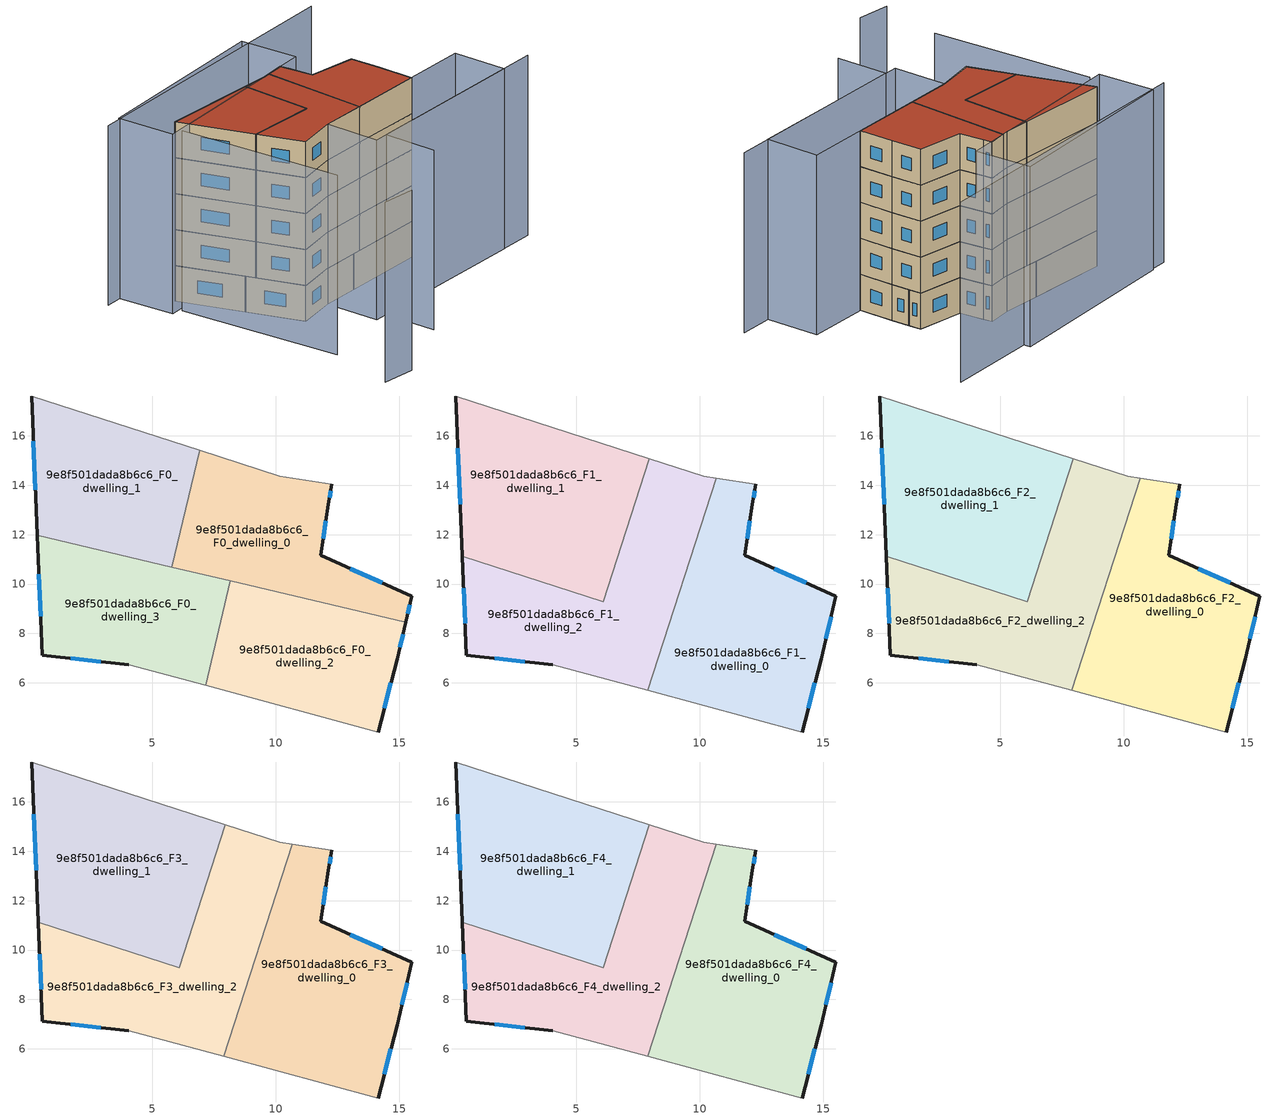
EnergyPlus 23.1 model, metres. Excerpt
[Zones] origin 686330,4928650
9e8f501dada8b6c6_F0_dwelling_0
 floor ground (EU_floor_Construction): 15.26,8.45 15.51,9.5 11.81,11.17 12.13,13.23 12.26,14.03 10.16,14.36 6.91,15.41 5.79,10.69 z0
 wall outside (EU_wall_Construction): 12.26,14.03 12.13,13.23 11.81,11.17 15.51,9.5 15.26,8.45 z0:3
 wall adiabatic (EU_wall_Construction): 6.91,15.41 10.16,14.36 12.26,14.03 z0:3
 wall to 9e8f501dada8b6c6_F0_dwelling_2 (EU_wall_Construction): 15.26,8.45 8.15,10.13 z0:3
 wall to 9e8f501dada8b6c6_F0_dwelling_1 (EU_wall_Construction): 5.79,10.69 6.91,15.41 z0:3
 wall to 9e8f501dada8b6c6_F0_dwelling_3 (EU_wall_Construction): 8.15,10.13 5.79,10.69 z0:3
 window (EU_Window_Construction): 12.02,12.56 11.91,11.84 / 13.01,10.63 14.3,10.04 / 15.43,9.16 15.34,8.79 / 12.21,13.77 12.17,13.49 z0.98:2.02
9e8f501dada8b6c6_F0_dwelling_1
 floor ground (EU_floor_Construction): 5.79,10.69 6.91,15.41 0.11,17.61 0.34,11.97 z0
 wall outside (EU_wall_Construction): 0.34,11.97 0.11,17.61 z0:3
 wall adiabatic (EU_wall_Construction): 0.11,17.61 6.91,15.41 z0:3
 wall to 9e8f501dada8b6c6_F0_dwelling_3 (EU_wall_Construction): 5.79,10.69 0.34,11.97 z0:3
 window (EU_Window_Construction): 0.27,13.81 0.18,15.78 z0.98:2.02
9e8f501dada8b6c6_F0_dwelling_2
 floor ground (EU_floor_Construction): 14.14,4.01 14.91,6.96 15.26,8.45 8.15,10.13 7.15,5.89 z0
 wall outside (EU_wall_Construction): 15.26,8.45 14.91,6.96 14.14,4.01 z0:3
 wall adiabatic (EU_wall_Construction): 14.14,4.01 7.15,5.89 z0:3
 wall to 9e8f501dada8b6c6_F0_dwelling_3 (EU_wall_Construction): 7.15,5.89 8.15,10.13 z0:3
 window (EU_Window_Construction): 15.14,7.97 15.02,7.44 / 14.66,6 14.39,4.97 z0.98:2.02
9e8f501dada8b6c6_F0_dwelling_3
 floor ground (EU_floor_Construction): 7.15,5.89 8.15,10.13 0.34,11.97 0.55,7.12 4.05,6.73 z0
 wall outside (EU_wall_Construction): 4.05,6.73 0.55,7.12 0.34,11.97 z0:3
 wall adiabatic (EU_wall_Construction): 7.15,5.89 4.05,6.73 z0:3
 window (EU_Window_Construction): 0.48,8.7 0.41,10.4 / 2.91,6.86 1.68,6.99 z0.98:2.02
9e8f501dada8b6c6_F1_dwelling_0
 floor to 9e8f501dada8b6c6_F0_dwelling_0 (EU_floor_Construction): 15.26,8.45 15.51,9.5 11.81,11.17 12.13,13.23 12.26,14.03 10.66,14.28 9.24,9.87 z3
 floor to 9e8f501dada8b6c6_F0_dwelling_2 (EU_floor_Construction): 14.14,4.01 14.91,6.96 15.26,8.45 9.24,9.87 7.89,5.69 z3
 wall outside (EU_wall_Construction): 12.26,14.03 12.13,13.23 11.81,11.17 15.51,9.5 14.91,6.96 14.14,4.01 z3:6
 wall adiabatic (EU_wall_Construction): 14.14,4.01 7.89,5.69 / 10.66,14.28 12.26,14.03 z3:6
 wall to 9e8f501dada8b6c6_F1_dwelling_2 (EU_wall_Construction): 7.89,5.69 10.66,14.28 z3:6
 window (EU_Window_Construction): 12.02,12.56 11.91,11.84 / 13.01,10.63 14.3,10.04 / 15.31,8.67 15.1,7.79 / 14.66,6 14.39,4.97 / 12.21,13.77 12.17,13.49 z3.98:5.02
9e8f501dada8b6c6_F1_dwelling_1
 floor to 9e8f501dada8b6c6_F0_dwelling_0 (EU_floor_Construction): 6.48,10.52 7.95,15.07 6.91,15.41 5.79,10.69 z3
 floor to 9e8f501dada8b6c6_F0_dwelling_1 (EU_floor_Construction): 5.79,10.69 6.91,15.41 0.11,17.61 0.34,11.97 z3
 floor to 9e8f501dada8b6c6_F0_dwelling_3 (EU_floor_Construction): 6.08,9.28 5.79,10.69 0.34,11.97 0.38,11.12 z3; 6.08,9.28 6.48,10.52 5.79,10.69 z3
 wall outside (EU_wall_Construction): 0.38,11.12 0.11,17.61 z3:6
 wall adiabatic (EU_wall_Construction): 0.11,17.61 7.95,15.08 z3:6
 wall to 9e8f501dada8b6c6_F1_dwelling_2 (EU_wall_Construction): 7.95,15.08 6.08,9.28 0.38,11.12 z3:6
 window (EU_Window_Construction): 0.29,13.23 0.19,15.5 z3.98:5.02
9e8f501dada8b6c6_F1_dwelling_2
 floor to 9e8f501dada8b6c6_F0_dwelling_0 (EU_floor_Construction): 9.24,9.87 10.66,14.28 10.16,14.36 7.95,15.07 6.48,10.52 z3
 floor to 9e8f501dada8b6c6_F0_dwelling_3 (EU_floor_Construction): 8.15,10.13 6.48,10.52 6.08,9.28 z3; 7.15,5.89 8.15,10.13 6.08,9.28 0.38,11.12 0.55,7.12 4.05,6.73 z3
 floor to 9e8f501dada8b6c6_F0_dwelling_2 (EU_floor_Construction): 7.89,5.69 9.24,9.87 8.15,10.13 7.15,5.89 z3
 wall outside (EU_wall_Construction): 4.05,6.73 0.55,7.12 0.38,11.12 z3:6
 wall adiabatic (EU_wall_Construction): 7.95,15.08 10.16,14.36 10.66,14.28 / 7.89,5.69 4.05,6.73 z3:6
 window (EU_Window_Construction): 2.91,6.86 1.68,6.99 / 0.49,8.42 0.43,9.82 z3.98:5.02
9e8f501dada8b6c6_F2_dwelling_0
 floor to 9e8f501dada8b6c6_F1_dwelling_0 (EU_floor_Construction): 14.14,4.01 14.91,6.96 15.51,9.5 11.81,11.17 12.13,13.23 12.26,14.03 10.66,14.28 7.89,5.69 z6
 wall outside (EU_wall_Construction): 12.26,14.03 12.13,13.23 11.81,11.17 15.51,9.5 14.91,6.96 14.14,4.01 z6:9
 wall adiabatic (EU_wall_Construction): 14.14,4.01 7.89,5.69 / 10.66,14.28 12.26,14.03 z6:9
 wall to 9e8f501dada8b6c6_F2_dwelling_2 (EU_wall_Construction): 7.89,5.69 10.66,14.28 z6:9
 window (EU_Window_Construction): 12.02,12.56 11.91,11.84 / 13.01,10.63 14.3,10.04 / 15.31,8.67 15.1,7.79 / 14.66,6 14.39,4.97 / 12.21,13.77 12.17,13.49 z6.98:8.02
9e8f501dada8b6c6_F2_dwelling_1
 floor to 9e8f501dada8b6c6_F1_dwelling_1 (EU_floor_Construction): 6.08,9.28 7.95,15.08 0.11,17.61 0.38,11.12 z6
 wall outside (EU_wall_Construction): 0.38,11.12 0.11,17.61 z6:9
 wall adiabatic (EU_wall_Construction): 0.11,17.61 7.95,15.08 z6:9
 wall to 9e8f501dada8b6c6_F2_dwelling_2 (EU_wall_Construction): 7.95,15.08 6.08,9.28 0.38,11.12 z6:9
 window (EU_Window_Construction): 0.29,13.23 0.19,15.5 z6.98:8.02
9e8f501dada8b6c6_F2_dwelling_2
 floor to 9e8f501dada8b6c6_F1_dwelling_2 (EU_floor_Construction): 7.89,5.69 10.66,14.28 10.16,14.36 7.95,15.08 6.08,9.28 0.38,11.12 0.55,7.12 4.05,6.73 z6
 wall outside (EU_wall_Construction): 4.05,6.73 0.55,7.12 0.38,11.12 z6:9
 wall adiabatic (EU_wall_Construction): 7.95,15.08 10.16,14.36 10.66,14.28 / 7.89,5.69 4.05,6.73 z6:9
 window (EU_Window_Construction): 2.91,6.86 1.68,6.99 / 0.49,8.42 0.43,9.82 z6.98:8.02
9e8f501dada8b6c6_F3_dwelling_0
 floor to 9e8f501dada8b6c6_F2_dwelling_0 (EU_floor_Construction): 14.14,4.01 14.91,6.96 15.51,9.5 11.81,11.17 12.13,13.23 12.26,14.03 10.66,14.28 7.89,5.69 z9
 wall outside (EU_wall_Construction): 12.26,14.03 12.13,13.23 11.81,11.17 15.51,9.5 14.91,6.96 14.14,4.01 z9:12
 wall adiabatic (EU_wall_Construction): 14.14,4.01 7.89,5.69 / 10.66,14.28 12.26,14.03 z9:12
 wall to 9e8f501dada8b6c6_F3_dwelling_2 (EU_wall_Construction): 7.89,5.69 10.66,14.28 z9:12
 window (EU_Window_Construction): 12.02,12.56 11.91,11.84 / 13.01,10.63 14.3,10.04 / 15.31,8.67 15.1,7.79 / 14.66,6 14.39,4.97 / 12.21,13.77 12.17,13.49 z9.98:11.02
9e8f501dada8b6c6_F3_dwelling_1
 floor to 9e8f501dada8b6c6_F2_dwelling_1 (EU_floor_Construction): 6.08,9.28 7.95,15.08 0.11,17.61 0.38,11.12 z9
 wall outside (EU_wall_Construction): 0.38,11.12 0.11,17.61 z9:12
 wall adiabatic (EU_wall_Construction): 0.11,17.61 7.95,15.08 z9:12
 wall to 9e8f501dada8b6c6_F3_dwelling_2 (EU_wall_Construction): 7.95,15.08 6.08,9.28 0.38,11.12 z9:12
 window (EU_Window_Construction): 0.29,13.23 0.19,15.5 z9.98:11.02
9e8f501dada8b6c6_F3_dwelling_2
 floor to 9e8f501dada8b6c6_F2_dwelling_2 (EU_floor_Construction): 7.89,5.69 10.66,14.28 10.16,14.36 7.95,15.08 6.08,9.28 0.38,11.12 0.55,7.12 4.05,6.73 z9
 wall outside (EU_wall_Construction): 4.05,6.73 0.55,7.12 0.38,11.12 z9:12
 wall adiabatic (EU_wall_Construction): 7.95,15.08 10.16,14.36 10.66,14.28 / 7.89,5.69 4.05,6.73 z9:12
 window (EU_Window_Construction): 2.91,6.86 1.68,6.99 / 0.49,8.42 0.43,9.82 z9.98:11.02
9e8f501dada8b6c6_F4_dwelling_0
 floor to 9e8f501dada8b6c6_F3_dwelling_0 (EU_floor_Construction): 14.14,4.01 14.91,6.96 15.51,9.5 11.81,11.17 12.13,13.23 12.26,14.03 10.66,14.28 7.89,5.69 z12
 wall outside (EU_wall_Construction): 12.26,14.03 12.13,13.23 11.81,11.17 15.51,9.5 14.91,6.96 14.14,4.01 z12:15
 wall adiabatic (EU_wall_Construction): 14.14,4.01 7.89,5.69 / 10.66,14.28 12.26,14.03 z12:15
 wall to 9e8f501dada8b6c6_F4_dwelling_2 (EU_wall_Construction): 7.89,5.69 10.66,14.28 z12:15
 window (EU_Window_Construction): 12.02,12.56 11.91,11.84 / 13.01,10.63 14.3,10.04 / 15.31,8.67 15.1,7.79 / 14.66,6 14.39,4.97 / 12.21,13.77 12.17,13.49 z12.98:14.02
 roof outside (EU_roof_Construction): 12.26,14.03 12.13,13.23 11.81,11.17 15.51,9.5 14.91,6.96 14.14,4.01 7.89,5.69 10.66,14.28 z15
9e8f501dada8b6c6_F4_dwelling_1
 floor to 9e8f501dada8b6c6_F3_dwelling_1 (EU_floor_Construction): 6.08,9.28 7.95,15.08 0.11,17.61 0.38,11.12 z12
 wall outside (EU_wall_Construction): 0.38,11.12 0.11,17.61 z12:15
 wall adiabatic (EU_wall_Construction): 0.11,17.61 7.95,15.08 z12:15
 wall to 9e8f501dada8b6c6_F4_dwelling_2 (EU_wall_Construction): 7.95,15.08 6.08,9.28 0.38,11.12 z12:15
 window (EU_Window_Construction): 0.29,13.23 0.19,15.5 z12.98:14.02
 roof outside (EU_roof_Construction): 7.95,15.08 6.08,9.28 0.38,11.12 0.11,17.61 z15
9e8f501dada8b6c6_F4_dwelling_2
 floor to 9e8f501dada8b6c6_F3_dwelling_2 (EU_floor_Construction): 7.89,5.69 10.66,14.28 10.16,14.36 7.95,15.08 6.08,9.28 0.38,11.12 0.55,7.12 4.05,6.73 z12
 wall outside (EU_wall_Construction): 4.05,6.73 0.55,7.12 0.38,11.12 z12:15
 wall adiabatic (EU_wall_Construction): 7.95,15.08 10.16,14.36 10.66,14.28 / 7.89,5.69 4.05,6.73 z12:15
 window (EU_Window_Construction): 2.91,6.86 1.68,6.99 / 0.49,8.42 0.43,9.82 z12.98:14.02
 roof outside (EU_roof_Construction): 10.66,14.28 7.89,5.69 4.05,6.73 0.55,7.12 0.38,11.12 6.08,9.28 7.95,15.08 10.16,14.36 z15
shading: -7.13,-2.53 -4.42,-3.57 / 2.84,-2.4 4,1.95 / 4,1.95 21.1,-2.62 / -1.19,16.48 -4.04,2.64 / 23.06,15.85 -2.47,22.01 / 18.23,-1.85 2.85,2.26 / 2.85,2.26 4.05,6.73 / 4.05,6.73 19.43,2.62 / 19.43,2.62 18.23,-1.85 / -0.96,21.77 15.24,18.35 / 15.24,18.35 14.22,13.5 / 14.22,13.5 -1.99,16.92 / -1.99,16.92 -0.96,21.77 z0:15
[Building]
EU S2 Campaign: North Axis=0; Terrain=City; Solar Distribution=FullExterior
[Site:Location]
Bologna: Latitude=44.5; Longitude=11.25; Time Zone=1; Elevation=37
[SizingPeriod:WeatherFileDays]
AnnualSizingPeriod: Begin Month=1; Begin Day of Month=1; End Month=12; End Day of Month=31; Day of Week for Start Day=Monday; Use Weather File Daylight Saving Period=No; Use Weather File Rain and Snow Indicators=No
[MATERIAL]
EU_InternalMass_Material: Roughness=MediumRough; Thickness=0.1; Conductivity=1; Density=1800; Specific Heat=900; Thermal Absorptance=0.9; Solar Absorptance=0.7; Visible Absorptance=0.7
[MATERIAL:NOMASS] Roughness=MediumRough; Thermal Absorptance=0.9; Solar Absorptance=0.7; Visible Absorptance=0.7
Name | Thermal Resistance
EU_wall_NoMass | 0.905828
EU_roof_NoMass | 0.37593
EU_floor_NoMass | 0.67114
[WINDOWMATERIAL:SIMPLEGLAZINGSYSTEM]
EU_Window_SimpleGlazing: UFactor=4.52486; Solar Heat Gain Coefficient=0.85; Visible Transmittance=0.85
[CONSTRUCTION]
EU_wall_Construction: EU_wall_NoMass
EU_roof_Construction: EU_roof_NoMass
EU_floor_Construction: EU_floor_NoMass
EU_InternalMass_Construction: EU_InternalMass_Material
EU_Window_Construction: EU_Window_SimpleGlazing
[ZONE] Type=1; Multiplier=1; Ceiling Height=autocalculate; Floor Area=autocalculate; Part of Total Floor Area=Yes
Name | Volume
9e8f501dada8b6c6_F0_dwelling_0 | 97.4927
9e8f501dada8b6c6_F1_dwelling_0 | 129.983
9e8f501dada8b6c6_F2_dwelling_0; 9e8f501dada8b6c6_F3_dwelling_0; 9e8f501dada8b6c6_F4_dwelling_0; 9e8f501dada8b6c6_F2_dwelling_1; 9e8f501dada8b6c6_F3_dwelling_1; 9e8f501dada8b6c6_F4_dwelling_1 | 129.992
9e8f501dada8b6c6_F0_dwelling_1; 9e8f501dada8b6c6_F0_dwelling_3 | 97.4941
9e8f501dada8b6c6_F1_dwelling_1 | 129.981
9e8f501dada8b6c6_F0_dwelling_2 | 97.4824
9e8f501dada8b6c6_F1_dwelling_2 | 129.996
9e8f501dada8b6c6_F2_dwelling_2; 9e8f501dada8b6c6_F3_dwelling_2; 9e8f501dada8b6c6_F4_dwelling_2 | 130.003
[INTERNALMASS] Construction=EU_InternalMass_Construction
Name | Zone or ZoneList | Surface Area
9e8f501dada8b6c6_F0_dwelling_0_EU_InternalMass | 9e8f501dada8b6c6_F0_dwelling_0 | 32.498
9e8f501dada8b6c6_F0_dwelling_1_EU_InternalMass | 9e8f501dada8b6c6_F0_dwelling_1 | 32.4978
9e8f501dada8b6c6_F0_dwelling_2_EU_InternalMass | 9e8f501dada8b6c6_F0_dwelling_2 | 32.4941
9e8f501dada8b6c6_F0_dwelling_3_EU_InternalMass | 9e8f501dada8b6c6_F0_dwelling_3 | 32.4967
9e8f501dada8b6c6_F1_dwelling_0_EU_InternalMass | 9e8f501dada8b6c6_F1_dwelling_0 | 43.3309
9e8f501dada8b6c6_F1_dwelling_1_EU_InternalMass | 9e8f501dada8b6c6_F1_dwelling_1 | 43.3292
9e8f501dada8b6c6_F1_dwelling_2_EU_InternalMass | 9e8f501dada8b6c6_F1_dwelling_2 | 43.3344
9e8f501dada8b6c6_F2_dwelling_0_EU_InternalMass | 9e8f501dada8b6c6_F2_dwelling_0 | 43.3309
9e8f501dada8b6c6_F2_dwelling_1_EU_InternalMass | 9e8f501dada8b6c6_F2_dwelling_1 | 43.3292
9e8f501dada8b6c6_F2_dwelling_2_EU_InternalMass | 9e8f501dada8b6c6_F2_dwelling_2 | 43.3344
9e8f501dada8b6c6_F3_dwelling_0_EU_InternalMass | 9e8f501dada8b6c6_F3_dwelling_0 | 43.3309
9e8f501dada8b6c6_F3_dwelling_1_EU_InternalMass | 9e8f501dada8b6c6_F3_dwelling_1 | 43.3292
9e8f501dada8b6c6_F3_dwelling_2_EU_InternalMass | 9e8f501dada8b6c6_F3_dwelling_2 | 43.3344
9e8f501dada8b6c6_F4_dwelling_0_EU_InternalMass | 9e8f501dada8b6c6_F4_dwelling_0 | 43.3309
9e8f501dada8b6c6_F4_dwelling_1_EU_InternalMass | 9e8f501dada8b6c6_F4_dwelling_1 | 43.3292
9e8f501dada8b6c6_F4_dwelling_2_EU_InternalMass | 9e8f501dada8b6c6_F4_dwelling_2 | 43.3344
[OTHEREQUIPMENT] Fuel Type=Electricity; Design Level Calculation Method=Watts/Area; Power per Zone Floor Area=1; Fraction Latent=0; Fraction Radiant=0; Fraction Lost=0; Carbon Dioxide Generation Rate=0; EndUse Subcategory=EU_Step8_InternalGains
Name | Zone or ZoneList or Space or SpaceList | Schedule
EU_Step8_InternalGain_9e8f501dada8b6c6_F0_dwelling_0_f000 | 9e8f501dada8b6c6_F0_dwelling_0 | EU_Step8_GainSchedule_9e8f501dada8b6c6_F0_dwelling_0_f000
EU_Step8_InternalGain_9e8f501dada8b6c6_F0_dwelling_1_f000 | 9e8f501dada8b6c6_F0_dwelling_1 | EU_Step8_GainSchedule_9e8f501dada8b6c6_F0_dwelling_1_f000
EU_Step8_InternalGain_9e8f501dada8b6c6_F0_dwelling_2_f000 | 9e8f501dada8b6c6_F0_dwelling_2 | EU_Step8_GainSchedule_9e8f501dada8b6c6_F0_dwelling_2_f000
EU_Step8_InternalGain_9e8f501dada8b6c6_F0_dwelling_3_f000 | 9e8f501dada8b6c6_F0_dwelling_3 | EU_Step8_GainSchedule_9e8f501dada8b6c6_F0_dwelling_3_f000
EU_Step8_InternalGain_9e8f501dada8b6c6_F1_dwelling_0_f000 | 9e8f501dada8b6c6_F1_dwelling_0 | EU_Step8_GainSchedule_9e8f501dada8b6c6_F1_dwelling_0_f000
EU_Step8_InternalGain_9e8f501dada8b6c6_F1_dwelling_1_f000 | 9e8f501dada8b6c6_F1_dwelling_1 | EU_Step8_GainSchedule_9e8f501dada8b6c6_F1_dwelling_1_f000
EU_Step8_InternalGain_9e8f501dada8b6c6_F1_dwelling_2_f000 | 9e8f501dada8b6c6_F1_dwelling_2 | EU_Step8_GainSchedule_9e8f501dada8b6c6_F1_dwelling_2_f000
EU_Step8_InternalGain_9e8f501dada8b6c6_F2_dwelling_0_f000 | 9e8f501dada8b6c6_F2_dwelling_0 | EU_Step8_GainSchedule_9e8f501dada8b6c6_F2_dwelling_0_f000
EU_Step8_InternalGain_9e8f501dada8b6c6_F2_dwelling_1_f000 | 9e8f501dada8b6c6_F2_dwelling_1 | EU_Step8_GainSchedule_9e8f501dada8b6c6_F2_dwelling_1_f000
EU_Step8_InternalGain_9e8f501dada8b6c6_F2_dwelling_2_f000 | 9e8f501dada8b6c6_F2_dwelling_2 | EU_Step8_GainSchedule_9e8f501dada8b6c6_F2_dwelling_2_f000
EU_Step8_InternalGain_9e8f501dada8b6c6_F3_dwelling_0_f000 | 9e8f501dada8b6c6_F3_dwelling_0 | EU_Step8_GainSchedule_9e8f501dada8b6c6_F3_dwelling_0_f000
EU_Step8_InternalGain_9e8f501dada8b6c6_F3_dwelling_1_f000 | 9e8f501dada8b6c6_F3_dwelling_1 | EU_Step8_GainSchedule_9e8f501dada8b6c6_F3_dwelling_1_f000
EU_Step8_InternalGain_9e8f501dada8b6c6_F3_dwelling_2_f000 | 9e8f501dada8b6c6_F3_dwelling_2 | EU_Step8_GainSchedule_9e8f501dada8b6c6_F3_dwelling_2_f000
EU_Step8_InternalGain_9e8f501dada8b6c6_F4_dwelling_0_f000 | 9e8f501dada8b6c6_F4_dwelling_0 | EU_Step8_GainSchedule_9e8f501dada8b6c6_F4_dwelling_0_f000
EU_Step8_InternalGain_9e8f501dada8b6c6_F4_dwelling_1_f000 | 9e8f501dada8b6c6_F4_dwelling_1 | EU_Step8_GainSchedule_9e8f501dada8b6c6_F4_dwelling_1_f000
EU_Step8_InternalGain_9e8f501dada8b6c6_F4_dwelling_2_f000 | 9e8f501dada8b6c6_F4_dwelling_2 | EU_Step8_GainSchedule_9e8f501dada8b6c6_F4_dwelling_2_f000
[ZONEVENTILATION:DESIGNFLOWRATE] Schedule=EU_AlwaysOn; Design Flow Rate Calculation Method=AirChanges/Hour; Air Changes per Hour=0.73129; Ventilation Type=Natural; Fan Pressure Rise=0; Fan Total Efficiency=1; Constant Term Coefficient=1; Temperature Term Coefficient=0; Velocity Term Coefficient=0; Velocity Squared Term Coefficient=0; Minimum Indoor Temperature=-100; Maximum Indoor Temperature=100; Delta Temperature=-100; Minimum Outdoor Temperature=-100; Maximum Outdoor Temperature=100; Maximum Wind Speed=40
Name | Zone or ZoneList or Space or SpaceList
EU_ConstantAir_9e8f501dada8b6c6_F0_dwelling_0 | 9e8f501dada8b6c6_F0_dwelling_0
EU_ConstantAir_9e8f501dada8b6c6_F0_dwelling_1 | 9e8f501dada8b6c6_F0_dwelling_1
EU_ConstantAir_9e8f501dada8b6c6_F0_dwelling_2 | 9e8f501dada8b6c6_F0_dwelling_2
EU_ConstantAir_9e8f501dada8b6c6_F0_dwelling_3 | 9e8f501dada8b6c6_F0_dwelling_3
EU_ConstantAir_9e8f501dada8b6c6_F1_dwelling_0 | 9e8f501dada8b6c6_F1_dwelling_0
EU_ConstantAir_9e8f501dada8b6c6_F1_dwelling_1 | 9e8f501dada8b6c6_F1_dwelling_1
EU_ConstantAir_9e8f501dada8b6c6_F1_dwelling_2 | 9e8f501dada8b6c6_F1_dwelling_2
EU_ConstantAir_9e8f501dada8b6c6_F2_dwelling_0 | 9e8f501dada8b6c6_F2_dwelling_0
EU_ConstantAir_9e8f501dada8b6c6_F2_dwelling_1 | 9e8f501dada8b6c6_F2_dwelling_1
EU_ConstantAir_9e8f501dada8b6c6_F2_dwelling_2 | 9e8f501dada8b6c6_F2_dwelling_2
EU_ConstantAir_9e8f501dada8b6c6_F3_dwelling_0 | 9e8f501dada8b6c6_F3_dwelling_0
EU_ConstantAir_9e8f501dada8b6c6_F3_dwelling_1 | 9e8f501dada8b6c6_F3_dwelling_1
EU_ConstantAir_9e8f501dada8b6c6_F3_dwelling_2 | 9e8f501dada8b6c6_F3_dwelling_2
EU_ConstantAir_9e8f501dada8b6c6_F4_dwelling_0 | 9e8f501dada8b6c6_F4_dwelling_0
EU_ConstantAir_9e8f501dada8b6c6_F4_dwelling_1 | 9e8f501dada8b6c6_F4_dwelling_1
EU_ConstantAir_9e8f501dada8b6c6_F4_dwelling_2 | 9e8f501dada8b6c6_F4_dwelling_2
[HVACTEMPLATE:THERMOSTAT] Constant Heating Setpoint=20; Constant Cooling Setpoint=50
EU_HeatOnly_9e8f501dada8b6c6_F0_dwelling_0; EU_HeatOnly_9e8f501dada8b6c6_F0_dwelling_1; EU_HeatOnly_9e8f501dada8b6c6_F0_dwelling_2; EU_HeatOnly_9e8f501dada8b6c6_F0_dwelling_3; EU_HeatOnly_9e8f501dada8b6c6_F1_dwelling_0; EU_HeatOnly_9e8f501dada8b6c6_F1_dwelling_1; EU_HeatOnly_9e8f501dada8b6c6_F1_dwelling_2; EU_HeatOnly_9e8f501dada8b6c6_F2_dwelling_0; EU_HeatOnly_9e8f501dada8b6c6_F2_dwelling_1; EU_HeatOnly_9e8f501dada8b6c6_F2_dwelling_2; EU_HeatOnly_9e8f501dada8b6c6_F3_dwelling_0; EU_HeatOnly_9e8f501dada8b6c6_F3_dwelling_1; EU_HeatOnly_9e8f501dada8b6c6_F3_dwelling_2; EU_HeatOnly_9e8f501dada8b6c6_F4_dwelling_0; EU_HeatOnly_9e8f501dada8b6c6_F4_dwelling_1; EU_HeatOnly_9e8f501dada8b6c6_F4_dwelling_2
[HVACTEMPLATE:ZONE:IDEALLOADSAIRSYSTEM] System Availability Schedule=EU_AlwaysOn; Maximum Heating Supply Air Temperature=50; Minimum Cooling Supply Air Temperature=13; Maximum Heating Supply Air Humidity Ratio=0.0156; Minimum Cooling Supply Air Humidity Ratio=0.0077; Heating Limit=NoLimit; Cooling Limit=NoLimit; Heating Availability Schedule=EU_AlwaysOn; Cooling Availability Schedule=EU_CoolingOff; Dehumidification Control Type=ConstantSensibleHeatRatio; Cooling Sensible Heat Ratio=0.7; Dehumidification Setpoint=60; Humidification Control Type=None; Humidification Setpoint=30; Outdoor Air Method=None; Outdoor Air Flow Rate per Person=0.00944; Outdoor Air Flow Rate per Zone Floor Area=0; Outdoor Air Flow Rate per Zone=0; Demand Controlled Ventilation Type=None; Outdoor Air Economizer Type=NoEconomizer; Heat Recovery Type=None; Sensible Heat Recovery Effectiveness=0.7; Latent Heat Recovery Effectiveness=0.65
Name | Template Thermostat
9e8f501dada8b6c6_F0_dwelling_0 | EU_HeatOnly_9e8f501dada8b6c6_F0_dwelling_0
9e8f501dada8b6c6_F0_dwelling_1 | EU_HeatOnly_9e8f501dada8b6c6_F0_dwelling_1
9e8f501dada8b6c6_F0_dwelling_2 | EU_HeatOnly_9e8f501dada8b6c6_F0_dwelling_2
9e8f501dada8b6c6_F0_dwelling_3 | EU_HeatOnly_9e8f501dada8b6c6_F0_dwelling_3
9e8f501dada8b6c6_F1_dwelling_0 | EU_HeatOnly_9e8f501dada8b6c6_F1_dwelling_0
9e8f501dada8b6c6_F1_dwelling_1 | EU_HeatOnly_9e8f501dada8b6c6_F1_dwelling_1
9e8f501dada8b6c6_F1_dwelling_2 | EU_HeatOnly_9e8f501dada8b6c6_F1_dwelling_2
9e8f501dada8b6c6_F2_dwelling_0 | EU_HeatOnly_9e8f501dada8b6c6_F2_dwelling_0
9e8f501dada8b6c6_F2_dwelling_1 | EU_HeatOnly_9e8f501dada8b6c6_F2_dwelling_1
9e8f501dada8b6c6_F2_dwelling_2 | EU_HeatOnly_9e8f501dada8b6c6_F2_dwelling_2
9e8f501dada8b6c6_F3_dwelling_0 | EU_HeatOnly_9e8f501dada8b6c6_F3_dwelling_0
9e8f501dada8b6c6_F3_dwelling_1 | EU_HeatOnly_9e8f501dada8b6c6_F3_dwelling_1
9e8f501dada8b6c6_F3_dwelling_2 | EU_HeatOnly_9e8f501dada8b6c6_F3_dwelling_2
9e8f501dada8b6c6_F4_dwelling_0 | EU_HeatOnly_9e8f501dada8b6c6_F4_dwelling_0
9e8f501dada8b6c6_F4_dwelling_1 | EU_HeatOnly_9e8f501dada8b6c6_F4_dwelling_1
9e8f501dada8b6c6_F4_dwelling_2 | EU_HeatOnly_9e8f501dada8b6c6_F4_dwelling_2
[SIZING:ZONE] Zone Cooling Design Supply Air Temperature Input Method=SupplyAirTemperature; Zone Cooling Design Supply Air Temperature=13; Zone Heating Design Supply Air Temperature Input Method=SupplyAirTemperature; Zone Heating Design Supply Air Temperature=50; Zone Cooling Design Supply Air Humidity Ratio=0.008; Zone Heating Design Supply Air Humidity Ratio=0.008; Cooling Design Air Flow Method=DesignDay; Cooling Design Air Flow Rate=0; Cooling Minimum Air Flow per Zone Floor Area=0.000762; Cooling Minimum Air Flow=0; Cooling Minimum Air Flow Fraction=0.2; Heating Design Air Flow Method=DesignDay; Heating Design Air Flow Rate=0; Heating Maximum Air Flow per Zone Floor Area=0.002032; Heating Maximum Air Flow=0.141576; Heating Maximum Air Flow Fraction=0.3; Account for Dedicated Outdoor Air System=No; Dedicated Outdoor Air System Control Strategy=NeutralSupplyAir; Dedicated Outdoor Air Low Setpoint Temperature for Design=autosize; Dedicated Outdoor Air High Setpoint Temperature for Design=autosize; Zone Load Sizing Method=Sensible Load Only No Latent Load; Zone Latent Cooling Design Supply Air Humidity Ratio Input Method=HumidityRatioDifference; Zone Cooling Design Supply Air Humidity Ratio Difference=0.005; Zone Latent Heating Design Supply Air Humidity Ratio Input Method=HumidityRatioDifference; Zone Humidification Design Supply Air Humidity Ratio Difference=0.005
9e8f501dada8b6c6_F0_dwelling_0; 9e8f501dada8b6c6_F0_dwelling_1; 9e8f501dada8b6c6_F0_dwelling_2; 9e8f501dada8b6c6_F0_dwelling_3; 9e8f501dada8b6c6_F1_dwelling_0; 9e8f501dada8b6c6_F1_dwelling_1; 9e8f501dada8b6c6_F1_dwelling_2; 9e8f501dada8b6c6_F2_dwelling_0; 9e8f501dada8b6c6_F2_dwelling_1; 9e8f501dada8b6c6_F2_dwelling_2; 9e8f501dada8b6c6_F3_dwelling_0; 9e8f501dada8b6c6_F3_dwelling_1; 9e8f501dada8b6c6_F3_dwelling_2; 9e8f501dada8b6c6_F4_dwelling_0; 9e8f501dada8b6c6_F4_dwelling_1; 9e8f501dada8b6c6_F4_dwelling_2
[SCHEDULE:CONSTANT]
Name | Hourly Value
EU_AlwaysOn | 1
EU_CoolingOff | 0
[SCHEDULE:FILE] Column Number=1; Rows to Skip at Top=0; Number of Hours of Data=8760; Column Separator=Comma; Interpolate to Timestep=No; Minutes per Item=60; Adjust Schedule for Daylight Savings=Yes
Name | File
EU_Step8_GainSchedule_9e8f501dada8b6c6_F0_dwelling_0_f000 | ../../schedules/9e8f501dada8b6c6/9e8f501dada8b6c6_F0_dwelling_0_f000_gain.csv
EU_Step8_GainSchedule_9e8f501dada8b6c6_F0_dwelling_1_f000 | ../../schedules/9e8f501dada8b6c6/9e8f501dada8b6c6_F0_dwelling_1_f000_gain.csv
EU_Step8_GainSchedule_9e8f501dada8b6c6_F0_dwelling_2_f000 | ../../schedules/9e8f501dada8b6c6/9e8f501dada8b6c6_F0_dwelling_2_f000_gain.csv
EU_Step8_GainSchedule_9e8f501dada8b6c6_F0_dwelling_3_f000 | ../../schedules/9e8f501dada8b6c6/9e8f501dada8b6c6_F0_dwelling_3_f000_gain.csv
EU_Step8_GainSchedule_9e8f501dada8b6c6_F1_dwelling_0_f000 | ../../schedules/9e8f501dada8b6c6/9e8f501dada8b6c6_F1_dwelling_0_f000_gain.csv
EU_Step8_GainSchedule_9e8f501dada8b6c6_F1_dwelling_1_f000 | ../../schedules/9e8f501dada8b6c6/9e8f501dada8b6c6_F1_dwelling_1_f000_gain.csv
EU_Step8_GainSchedule_9e8f501dada8b6c6_F1_dwelling_2_f000 | ../../schedules/9e8f501dada8b6c6/9e8f501dada8b6c6_F1_dwelling_2_f000_gain.csv
EU_Step8_GainSchedule_9e8f501dada8b6c6_F2_dwelling_0_f000 | ../../schedules/9e8f501dada8b6c6/9e8f501dada8b6c6_F2_dwelling_0_f000_gain.csv
EU_Step8_GainSchedule_9e8f501dada8b6c6_F2_dwelling_1_f000 | ../../schedules/9e8f501dada8b6c6/9e8f501dada8b6c6_F2_dwelling_1_f000_gain.csv
EU_Step8_GainSchedule_9e8f501dada8b6c6_F2_dwelling_2_f000 | ../../schedules/9e8f501dada8b6c6/9e8f501dada8b6c6_F2_dwelling_2_f000_gain.csv
EU_Step8_GainSchedule_9e8f501dada8b6c6_F3_dwelling_0_f000 | ../../schedules/9e8f501dada8b6c6/9e8f501dada8b6c6_F3_dwelling_0_f000_gain.csv
EU_Step8_GainSchedule_9e8f501dada8b6c6_F3_dwelling_1_f000 | ../../schedules/9e8f501dada8b6c6/9e8f501dada8b6c6_F3_dwelling_1_f000_gain.csv
EU_Step8_GainSchedule_9e8f501dada8b6c6_F3_dwelling_2_f000 | ../../schedules/9e8f501dada8b6c6/9e8f501dada8b6c6_F3_dwelling_2_f000_gain.csv
EU_Step8_GainSchedule_9e8f501dada8b6c6_F4_dwelling_0_f000 | ../../schedules/9e8f501dada8b6c6/9e8f501dada8b6c6_F4_dwelling_0_f000_gain.csv
EU_Step8_GainSchedule_9e8f501dada8b6c6_F4_dwelling_1_f000 | ../../schedules/9e8f501dada8b6c6/9e8f501dada8b6c6_F4_dwelling_1_f000_gain.csv
EU_Step8_GainSchedule_9e8f501dada8b6c6_F4_dwelling_2_f000 | ../../schedules/9e8f501dada8b6c6/9e8f501dada8b6c6_F4_dwelling_2_f000_gain.csv
